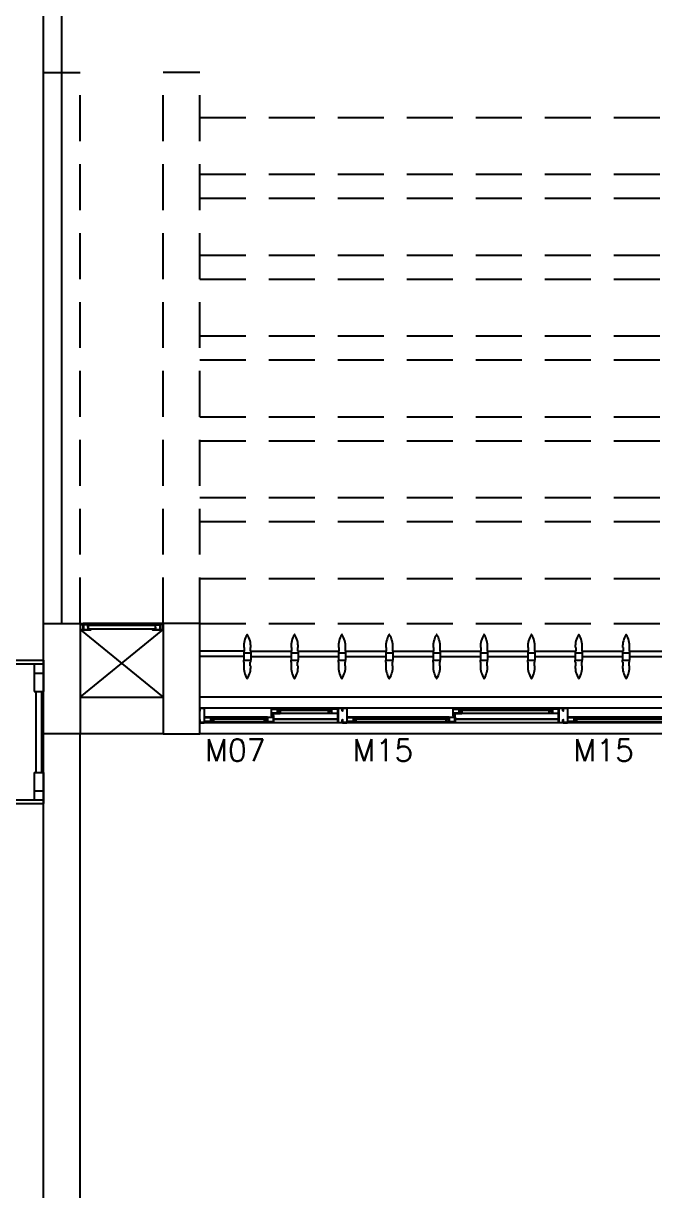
# Model space of a CAD drawing. Header units: millimetres. Extents: x 1887 to 2405, y 1100 to 1335.
# Drawn here: x 2211.05 to 2214.48, y 1238.56 to 1244.92 of the extents above; entities that cross this region are included whole.
import ezdxf

# ---------------------------------------------------------------- set-up
doc = ezdxf.new("R2010")
doc.units = ezdxf.units.MM
doc.linetypes.add('HIDDEN', pattern=[0.375, 0.25, -0.125])
for name, color, linetype in [('ar-alambrado', 2, 'Continuous'), ('AR-ALV', 2, 'Continuous'), ('AR-BRISES', 1, 'Continuous'), ('AR-ESQ', 1, 'Continuous'), ('AR-ESTC', 3, 'Continuous'), ('AR-PERGOLAPROJ', 1, 'HIDDEN'), ('AR-SHAFT', 1, 'Continuous'), ('AR-TXTESQ1-CONG', 1, 'Continuous'), ('BR-PAINEL', 1, 'Continuous'), ('BR-SUPORTE', 1, 'Continuous'), ('DT-ESQ-BAGUETE-C', 2, 'Continuous'), ('DT-ESQ-BAGUETE-V', 1, 'Continuous'), ('DT-ESQ-CHAPA DOBRADA-V', 1, 'Continuous'), ('DT-ESQ-PERFIL CADEIRA-C', 2, 'Continuous'), ('DT-ESQ-PERFIL CADEIRA-V', 1, 'Continuous'), ('DT-ESQ-PERFIL U SIMPLES-C', 2, 'Continuous'), ('DT-ESQ-PERFIL U-C', 2, 'Continuous'), ('DT-ESQ-PERFIL U-V', 1, 'Continuous'), ('DT-ESQ-VENEZIANA-C', 2, 'Continuous'), ('DT-ESQ-VENEZIANA-V', 2, 'Continuous'), ('DT-ESQ-VIDRO-C', 2, 'Continuous'), ('EQUIPAMENTO', 2, 'Continuous'), ('PG-PROJ', 1, 'HIDDEN')]:
    doc.layers.add(name, color=color, linetype=linetype)
doc.styles.add('S12', font='simplex.shx', dxfattribs={"width": 1.1, "height": 0.12})

# ---------------------------------------------------------------- blocks, each defined once
blk = doc.blocks.new('EF40-P')
at = {"layer": 'DT-ESQ-BAGUETE-C', "color": 2, "ltscale": 0.1}
for points in [[(3.1015, -0.08), (3.115, -0.08), (3.115, -0.0785), (3.102, -0.0785, -0.414214), (3.1015, -0.078), (3.1015, -0.067, -0.414214), (3.102, -0.0665), (3.115, -0.0665), (3.115, -0.065), (3.1015, -0.065, 0.414214), (3.1, -0.0665), (3.1, -0.0785, 0.414214)], [(3.2485, -0.125), (3.235, -0.125), (3.235, -0.1235), (3.248, -0.1235, 0.414214), (3.2485, -0.123), (3.2485, -0.112, 0.414214), (3.248, -0.1115), (3.235, -0.1115), (3.235, -0.11), (3.2485, -0.11, -0.414214), (3.25, -0.1115), (3.25, -0.1235, -0.414214)], [(3.7265, -0.125), (3.74, -0.125), (3.74, -0.1235), (3.727, -0.1235, -0.414214), (3.7265, -0.123), (3.7265, -0.112, -0.414214), (3.727, -0.1115), (3.74, -0.1115), (3.74, -0.11), (3.7265, -0.11, 0.414214), (3.725, -0.1115), (3.725, -0.1235, 0.414214)], [(3.81, -0.08), (3.7965, -0.08), (3.7965, -0.0785), (3.8095, -0.0785, 0.414214), (3.81, -0.078), (3.81, -0.067, 0.414214), (3.8095, -0.0665), (3.7965, -0.0665), (3.7965, -0.065), (3.81, -0.065, -0.414214), (3.8115, -0.0665), (3.8115, -0.0785, -0.414214)], [(4.3015, -0.08), (4.315, -0.08), (4.315, -0.0785), (4.302, -0.0785, -0.414214), (4.3015, -0.078), (4.3015, -0.067, -0.414214), (4.302, -0.0665), (4.315, -0.0665), (4.315, -0.065), (4.3015, -0.065, 0.414214), (4.3, -0.0665), (4.3, -0.0785, 0.414214)], [(4.4485, -0.125), (4.435, -0.125), (4.435, -0.1235), (4.448, -0.1235, 0.414214), (4.4485, -0.123), (4.4485, -0.112, 0.414214), (4.448, -0.1115), (4.435, -0.1115), (4.435, -0.11), (4.4485, -0.11, -0.414214), (4.45, -0.1115), (4.45, -0.1235, -0.414214)], [(4.714, -0.125), (4.7275, -0.125), (4.7275, -0.1235), (4.7145, -0.1235, -0.414214), (4.714, -0.123), (4.714, -0.112, -0.414214), (4.7145, -0.1115), (4.7275, -0.1115), (4.7275, -0.11), (4.714, -0.11, 0.414214), (4.7125, -0.1115), (4.7125, -0.1235, 0.414214)], [(4.7975, -0.08), (4.784, -0.08), (4.784, -0.0785), (4.797, -0.0785, 0.414214), (4.7975, -0.078), (4.7975, -0.067, 0.414214), (4.797, -0.0665), (4.784, -0.0665), (4.784, -0.065), (4.7975, -0.065, -0.414214), (4.799, -0.0665), (4.799, -0.0785, -0.414214)], [(5.0765, -0.08), (5.09, -0.08), (5.09, -0.0785), (5.077, -0.0785, -0.414214), (5.0765, -0.078), (5.0765, -0.067, -0.414214), (5.077, -0.0665), (5.09, -0.0665), (5.09, -0.065), (5.0765, -0.065, 0.414214), (5.075, -0.0665), (5.075, -0.0785, 0.414214)]]:
    blk.add_lwpolyline(points, format="xyb", close=True, dxfattribs=at)
at = {"layer": 'DT-ESQ-BAGUETE-V', "ltscale": 0.1}
for p, q in [((2.61, -0.065), (3.1015, -0.065)), ((3.81, -0.065), (4.3015, -0.065)), ((4.7975, -0.065), (5.0765, -0.065))]:
    blk.add_line(p, q, dxfattribs=at)
at = {"layer": 'DT-ESQ-BAGUETE-V', "color": 1, "ltscale": 0.1}
for p, q in [((3.2485, -0.11), (3.7265, -0.11)), ((4.4485, -0.11), (4.714, -0.11))]:
    blk.add_line(p, q, dxfattribs=at)
at = {"layer": 'DT-ESQ-CHAPA DOBRADA-V', "color": 1, "ltscale": 0.1}
for p, q in [((3.2, -0.077), (3.7615, -0.077)), ((3.2, -0.08), (3.7615, -0.08))]:
    blk.add_line(p, q, dxfattribs=at)
at = {"layer": 'DT-ESQ-CHAPA DOBRADA-V', "ltscale": 0.1}
for p, q in [((4.4, -0.077), (4.749, -0.077)), ((4.4, -0.08), (4.749, -0.08))]:
    blk.add_line(p, q, dxfattribs=at)
at = {"layer": 'DT-ESQ-PERFIL CADEIRA-C', "color": 2, "ltscale": 0.1}
for p, q in [((3.15, -0.0885), (3.1015, -0.0885)), ((3.7635, -0.0885), (3.81, -0.0885)), ((4.35, -0.0885), (4.3015, -0.0885)), ((4.751, -0.0885), (4.7975, -0.0885)), ((5.125, -0.0885), (5.0765, -0.0885)), ((3.2, -0.1335), (3.2485, -0.1335)), ((3.773, -0.1335), (3.7265, -0.1335)), ((4.7605, -0.1335), (4.714, -0.1335))]:
    blk.add_line(p, q, dxfattribs=at)
at = {"layer": 'DT-ESQ-PERFIL CADEIRA-C', "ltscale": 0.1}
blk.add_line((4.4, -0.1335), (4.4485, -0.1335), dxfattribs=at)
at = {"layer": 'DT-ESQ-PERFIL CADEIRA-C', "color": 2, "ltscale": 0.1}
for points in [[(3.1015, -0.09), (3.15, -0.09), (3.15, -0.0885), (3.115, -0.0885, 0.198912), (3.1161, -0.0881, 0.198913), (3.1165, -0.087), (3.1165, -0.067, -0.414214), (3.117, -0.0665), (3.15, -0.0665), (3.15, -0.065), (3.1165, -0.065, 0.414214), (3.115, -0.0665), (3.115, -0.0785), (3.115, -0.08), (3.115, -0.087), (3.1015, -0.087, 1)], [(3.2485, -0.135), (3.2, -0.135), (3.2, -0.1335), (3.235, -0.1335, -0.198912), (3.2339, -0.1331, -0.198913), (3.2335, -0.132), (3.2335, -0.112, 0.414214), (3.233, -0.1115), (3.2, -0.1115), (3.2, -0.11), (3.2335, -0.11, -0.414214), (3.235, -0.1115), (3.235, -0.1235), (3.235, -0.125), (3.235, -0.132), (3.2485, -0.132, -1)], [(3.7265, -0.132, 1), (3.7265, -0.135), (3.773, -0.135, 0.414214), (3.775, -0.133), (3.775, -0.112, 0.414214), (3.773, -0.11), (3.7415, -0.11, 0.414214), (3.74, -0.1115), (3.74, -0.132)], [(3.74, -0.1335, 0.198913), (3.7411, -0.1331, 0.198913), (3.7415, -0.132), (3.7415, -0.112, -0.414214), (3.742, -0.1115), (3.773, -0.1115, -0.414214), (3.7735, -0.112), (3.7735, -0.133, -0.414214), (3.773, -0.1335)], [(3.81, -0.087, -1), (3.81, -0.09), (3.7635, -0.09, -0.414214), (3.7615, -0.088), (3.7615, -0.067, -0.414214), (3.7635, -0.065), (3.795, -0.065, -0.414214), (3.7965, -0.0665), (3.7965, -0.087)], [(3.7965, -0.0885, -0.198913), (3.7954, -0.0881, -0.198913), (3.795, -0.087), (3.795, -0.067, 0.414214), (3.7945, -0.0665), (3.7635, -0.0665, 0.414214), (3.763, -0.067), (3.763, -0.088, 0.414214), (3.7635, -0.0885)], [(4.3015, -0.09), (4.35, -0.09), (4.35, -0.0885), (4.315, -0.0885, 0.198912), (4.3161, -0.0881, 0.198913), (4.3165, -0.087), (4.3165, -0.067, -0.414214), (4.317, -0.0665), (4.35, -0.0665), (4.35, -0.065), (4.3165, -0.065, 0.414214), (4.315, -0.0665), (4.315, -0.0785), (4.315, -0.08), (4.315, -0.087), (4.3015, -0.087, 1)], [(4.4485, -0.135), (4.4, -0.135), (4.4, -0.1335), (4.435, -0.1335, -0.198912), (4.4339, -0.1331, -0.198913), (4.4335, -0.132), (4.4335, -0.112, 0.414214), (4.433, -0.1115), (4.4, -0.1115), (4.4, -0.11), (4.4335, -0.11, -0.414214), (4.435, -0.1115), (4.435, -0.1235), (4.435, -0.125), (4.435, -0.132), (4.4485, -0.132, -1)], [(4.714, -0.132, 1), (4.714, -0.135), (4.7605, -0.135, 0.414214), (4.7625, -0.133), (4.7625, -0.112, 0.414214), (4.7605, -0.11), (4.729, -0.11, 0.414214), (4.7275, -0.1115), (4.7275, -0.132)], [(4.7275, -0.1335, 0.198913), (4.7286, -0.1331, 0.198913), (4.729, -0.132), (4.729, -0.112, -0.414214), (4.7295, -0.1115), (4.7605, -0.1115, -0.414214), (4.761, -0.112), (4.761, -0.133, -0.414214), (4.7605, -0.1335)], [(4.7975, -0.087, -1), (4.7975, -0.09), (4.751, -0.09, -0.414214), (4.749, -0.088), (4.749, -0.067, -0.414214), (4.751, -0.065), (4.7825, -0.065, -0.414214), (4.784, -0.0665), (4.784, -0.087)], [(4.784, -0.0885, -0.198913), (4.7829, -0.0881, -0.198913), (4.7825, -0.087), (4.7825, -0.067, 0.414214), (4.782, -0.0665), (4.751, -0.0665, 0.414214), (4.7505, -0.067), (4.7505, -0.088, 0.414214), (4.751, -0.0885)], [(5.0765, -0.09), (5.125, -0.09), (5.125, -0.0885), (5.09, -0.0885, 0.198912), (5.0911, -0.0881, 0.198913), (5.0915, -0.087), (5.0915, -0.067, -0.414214), (5.092, -0.0665), (5.125, -0.0665), (5.125, -0.065), (5.0915, -0.065, 0.414214), (5.09, -0.0665), (5.09, -0.0785), (5.09, -0.08), (5.09, -0.087), (5.0765, -0.087, 1)]]:
    blk.add_lwpolyline(points, format="xyb", close=True, dxfattribs=at)
at = {"layer": 'DT-ESQ-PERFIL CADEIRA-V', "color": 1, "ltscale": 0.1}
for p, q in [((2.595, -0.09), (3.1015, -0.09)), ((3.795, -0.09), (4.3015, -0.09)), ((4.7825, -0.09), (5.0765, -0.09)), ((4.4485, -0.135), (4.714, -0.135))]:
    blk.add_line(p, q, dxfattribs=at)
at = {"layer": 'DT-ESQ-PERFIL CADEIRA-V', "color": 2, "ltscale": 0.1}
blk.add_line((3.2485, -0.135), (3.7265, -0.135), dxfattribs=at)
at = {"layer": 'DT-ESQ-PERFIL U SIMPLES-C', "color": 2, "ltscale": 0.1}
for points in [[(3.7635, -0.102), (3.7715, -0.102), (3.7715, -0.1005), (3.7635, -0.1005, -0.414214), (3.763, -0.1), (3.763, -0.092, -0.414214), (3.7635, -0.0915), (3.7715, -0.0915), (3.7715, -0.09), (3.7635, -0.09, 0.414214), (3.7615, -0.092), (3.7615, -0.1, 0.414214)], [(3.773, -0.098), (3.765, -0.098), (3.765, -0.0995), (3.773, -0.0995, -0.414214), (3.7735, -0.1), (3.7735, -0.108, -0.414214), (3.773, -0.1085), (3.765, -0.1085), (3.765, -0.11), (3.773, -0.11, 0.414214), (3.775, -0.108), (3.775, -0.1, 0.414214)], [(4.751, -0.102), (4.759, -0.102), (4.759, -0.1005), (4.751, -0.1005, -0.414214), (4.7505, -0.1), (4.7505, -0.092, -0.414214), (4.751, -0.0915), (4.759, -0.0915), (4.759, -0.09), (4.751, -0.09, 0.414214), (4.749, -0.092), (4.749, -0.1, 0.414214)], [(4.7605, -0.098), (4.7525, -0.098), (4.7525, -0.0995), (4.7605, -0.0995, -0.414214), (4.761, -0.1), (4.761, -0.108, -0.414214), (4.7605, -0.1085), (4.7525, -0.1085), (4.7525, -0.11), (4.7605, -0.11, 0.414214), (4.7625, -0.108), (4.7625, -0.1, 0.414214)]]:
    blk.add_lwpolyline(points, format="xyb", close=True, dxfattribs=at)
at = {"layer": 'DT-ESQ-PERFIL U-C', "color": 2, "ltscale": 0.1}
for points in [[(3.175, -0.0615, 0.414214), (3.1735, -0.06), (3.1515, -0.06, 0.414214), (3.15, -0.0615), (3.15, -0.1385, 0.414214), (3.1515, -0.14), (3.1735, -0.14, 0.414214), (3.175, -0.1385), (3.175, -0.125), (3.1735, -0.125), (3.1735, -0.138, -0.414214), (3.173, -0.1385), (3.152, -0.1385, -0.414214), (3.1515, -0.138), (3.1515, -0.062, -0.414214), (3.152, -0.0615), (3.173, -0.0615, -0.414214), (3.1735, -0.062), (3.1735, -0.075), (3.175, -0.075)], [(3.175, -0.0615, -0.414214), (3.1765, -0.06), (3.1985, -0.06, -0.414214), (3.2, -0.0615), (3.2, -0.1385, -0.414214), (3.1985, -0.14), (3.1765, -0.14, -0.414214), (3.175, -0.1385), (3.175, -0.125), (3.1765, -0.125), (3.1765, -0.138, 0.414214), (3.177, -0.1385), (3.198, -0.1385, 0.414214), (3.1985, -0.138), (3.1985, -0.062, 0.414214), (3.198, -0.0615), (3.177, -0.0615, 0.414214), (3.1765, -0.062), (3.1765, -0.075), (3.175, -0.075)], [(4.375, -0.0615, 0.414214), (4.3735, -0.06), (4.3515, -0.06, 0.414214), (4.35, -0.0615), (4.35, -0.1385, 0.414214), (4.3515, -0.14), (4.3735, -0.14, 0.414214), (4.375, -0.1385), (4.375, -0.125), (4.3735, -0.125), (4.3735, -0.138, -0.414214), (4.373, -0.1385), (4.352, -0.1385, -0.414214), (4.3515, -0.138), (4.3515, -0.062, -0.414214), (4.352, -0.0615), (4.373, -0.0615, -0.414214), (4.3735, -0.062), (4.3735, -0.075), (4.375, -0.075)], [(4.375, -0.0615, -0.414214), (4.3765, -0.06), (4.3985, -0.06, -0.414214), (4.4, -0.0615), (4.4, -0.1385, -0.414214), (4.3985, -0.14), (4.3765, -0.14, -0.414214), (4.375, -0.1385), (4.375, -0.125), (4.3765, -0.125), (4.3765, -0.138, 0.414214), (4.377, -0.1385), (4.398, -0.1385, 0.414214), (4.3985, -0.138), (4.3985, -0.062, 0.414214), (4.398, -0.0615), (4.377, -0.0615, 0.414214), (4.3765, -0.062), (4.3765, -0.075), (4.375, -0.075)], [(5.15, -0.0615, 0.414214), (5.1485, -0.06), (5.1265, -0.06, 0.414214), (5.125, -0.0615), (5.125, -0.1385, 0.414214), (5.1265, -0.14), (5.1485, -0.14, 0.414214), (5.15, -0.1385), (5.15, -0.125), (5.1485, -0.125), (5.1485, -0.138, -0.414214), (5.148, -0.1385), (5.127, -0.1385, -0.414214), (5.1265, -0.138), (5.1265, -0.062, -0.414214), (5.127, -0.0615), (5.148, -0.0615, -0.414214), (5.1485, -0.062), (5.1485, -0.075), (5.15, -0.075)]]:
    blk.add_lwpolyline(points, format="xyb", close=True, dxfattribs=at)
at = {"layer": 'DT-ESQ-PERFIL U-V', "color": 1, "ltscale": 0.1}
for p, q in [((1.9985, -0.06), (3.1515, -0.06)), ((4.3985, -0.06), (5.1265, -0.06)), ((1.9985, -0.14), (3.1515, -0.14)), ((4.3985, -0.14), (5.1265, -0.14))]:
    blk.add_line(p, q, dxfattribs=at)
at = {"layer": 'DT-ESQ-PERFIL U-V', "ltscale": 0.1}
for p, q in [((3.1985, -0.06), (4.3515, -0.06)), ((3.1985, -0.14), (4.3515, -0.14))]:
    blk.add_line(p, q, dxfattribs=at)
at = {"layer": 'DT-ESQ-VIDRO-C', "ltscale": 0.1}
for points in [[(3.1125, -0.085), (3.1125, -0.082), (2.599, -0.082), (2.599, -0.085)], [(3.238, -0.13), (3.238, -0.127), (3.737, -0.127), (3.737, -0.13)], [(4.3125, -0.085), (4.3125, -0.082), (3.799, -0.082), (3.799, -0.085)], [(4.438, -0.13), (4.438, -0.127), (4.7245, -0.127), (4.7245, -0.13)], [(5.0875, -0.085), (5.0875, -0.082), (4.7865, -0.082), (4.7865, -0.085)]]:
    blk.add_lwpolyline(points, close=True, dxfattribs=at)
blk = doc.blocks.new('BR-MODULO8')
at = {"layer": 'BR-PAINEL'}
for p, q in [((-4.9117, 0.27), (-4.9092, 0.27)), ((-4.9092, 0.27), (-4.9092, 0.25)), ((-4.8758, 0.27), (-4.8758, 0.25)), ((-4.8733, 0.27), (-4.8758, 0.27)), ((-4.6542, 0.27), (-4.6517, 0.27)), ((-4.6517, 0.27), (-4.6517, 0.25)), ((-4.6183, 0.27), (-4.6183, 0.25)), ((-4.6158, 0.27), (-4.6183, 0.27)), ((-4.3967, 0.27), (-4.3942, 0.27)), ((-4.3942, 0.27), (-4.3942, 0.25)), ((-4.3608, 0.27), (-4.3608, 0.25)), ((-4.3583, 0.27), (-4.3608, 0.27)), ((-4.1392, 0.27), (-4.1367, 0.27)), ((-4.1367, 0.27), (-4.1367, 0.25)), ((-4.1033, 0.27), (-4.1033, 0.25)), ((-4.1008, 0.27), (-4.1033, 0.27)), ((-3.8817, 0.27), (-3.8792, 0.27)), ((-3.8792, 0.27), (-3.8792, 0.25)), ((-3.8458, 0.27), (-3.8458, 0.25)), ((-3.8433, 0.27), (-3.8458, 0.27)), ((-3.6242, 0.27), (-3.6217, 0.27)), ((-3.6217, 0.27), (-3.6217, 0.25)), ((-3.5883, 0.27), (-3.5883, 0.25)), ((-3.5858, 0.27), (-3.5883, 0.27)), ((-3.3667, 0.27), (-3.3642, 0.27)), ((-3.3642, 0.27), (-3.3642, 0.25)), ((-3.3308, 0.27), (-3.3308, 0.25)), ((-3.3283, 0.27), (-3.3308, 0.27)), ((-3.1092, 0.27), (-3.1067, 0.27)), ((-3.1067, 0.27), (-3.1067, 0.25)), ((-3.0733, 0.27), (-3.0733, 0.25)), ((-3.0708, 0.27), (-3.0733, 0.27)), ((-2.8517, 0.27), (-2.8492, 0.27)), ((-2.8492, 0.27), (-2.8492, 0.25)), ((-2.8158, 0.27), (-2.8158, 0.25)), ((-2.8133, 0.27), (-2.8158, 0.27)), ((-4.9117, 0.25), (-4.9117, 0.24)), ((-4.9117, 0.25), (-4.9092, 0.25)), ((-4.9117, 0.24), (-4.8733, 0.24)), ((-4.9117, 0.24), (-4.9117, 0.2)), ((-4.9117, 0.2), (-4.8733, 0.2)), ((-4.9117, 0.19), (-4.9117, 0.2)), ((-4.8733, 0.25), (-4.8758, 0.25)), ((-4.8733, 0.25), (-4.8733, 0.24)), ((-4.8733, 0.24), (-4.8733, 0.2)), ((-4.8733, 0.19), (-4.8733, 0.2)), ((-4.6542, 0.25), (-4.6542, 0.24)), ((-4.6542, 0.25), (-4.6517, 0.25)), ((-4.6542, 0.24), (-4.6158, 0.24)), ((-4.6542, 0.24), (-4.6542, 0.2)), ((-4.6542, 0.2), (-4.6158, 0.2)), ((-4.6542, 0.19), (-4.6542, 0.2)), ((-4.6158, 0.25), (-4.6183, 0.25)), ((-4.6158, 0.25), (-4.6158, 0.24)), ((-4.6158, 0.24), (-4.6158, 0.2)), ((-4.6158, 0.19), (-4.6158, 0.2)), ((-4.3967, 0.25), (-4.3967, 0.24)), ((-4.3967, 0.25), (-4.3942, 0.25)), ((-4.3967, 0.24), (-4.3583, 0.24)), ((-4.3967, 0.24), (-4.3967, 0.2)), ((-4.3967, 0.2), (-4.3583, 0.2)), ((-4.3967, 0.19), (-4.3967, 0.2)), ((-4.3583, 0.25), (-4.3608, 0.25)), ((-4.3583, 0.25), (-4.3583, 0.24)), ((-4.3583, 0.24), (-4.3583, 0.2)), ((-4.3583, 0.19), (-4.3583, 0.2)), ((-4.1392, 0.25), (-4.1392, 0.24)), ((-4.1392, 0.25), (-4.1367, 0.25)), ((-4.1392, 0.24), (-4.1008, 0.24)), ((-4.1392, 0.24), (-4.1392, 0.2)), ((-4.1392, 0.2), (-4.1008, 0.2)), ((-4.1392, 0.19), (-4.1392, 0.2)), ((-4.1008, 0.25), (-4.1033, 0.25)), ((-4.1008, 0.25), (-4.1008, 0.24)), ((-4.1008, 0.24), (-4.1008, 0.2)), ((-4.1008, 0.19), (-4.1008, 0.2)), ((-3.8817, 0.25), (-3.8817, 0.24)), ((-3.8817, 0.25), (-3.8792, 0.25)), ((-3.8817, 0.24), (-3.8433, 0.24)), ((-3.8817, 0.24), (-3.8817, 0.2)), ((-3.8817, 0.2), (-3.8433, 0.2)), ((-3.8817, 0.19), (-3.8817, 0.2)), ((-3.8433, 0.25), (-3.8458, 0.25)), ((-3.8433, 0.25), (-3.8433, 0.24)), ((-3.8433, 0.24), (-3.8433, 0.2)), ((-3.8433, 0.19), (-3.8433, 0.2)), ((-3.6242, 0.25), (-3.6242, 0.24)), ((-3.6242, 0.25), (-3.6217, 0.25)), ((-3.6242, 0.24), (-3.5858, 0.24)), ((-3.6242, 0.24), (-3.6242, 0.2)), ((-3.6242, 0.2), (-3.5858, 0.2)), ((-3.6242, 0.19), (-3.6242, 0.2)), ((-3.5858, 0.25), (-3.5883, 0.25)), ((-3.5858, 0.25), (-3.5858, 0.24)), ((-3.5858, 0.24), (-3.5858, 0.2)), ((-3.5858, 0.19), (-3.5858, 0.2)), ((-3.3667, 0.25), (-3.3667, 0.24)), ((-3.3667, 0.25), (-3.3642, 0.25)), ((-3.3667, 0.24), (-3.3283, 0.24)), ((-3.3667, 0.24), (-3.3667, 0.2)), ((-3.3667, 0.2), (-3.3283, 0.2)), ((-3.3667, 0.19), (-3.3667, 0.2)), ((-3.3283, 0.25), (-3.3308, 0.25)), ((-3.3283, 0.25), (-3.3283, 0.24)), ((-3.3283, 0.24), (-3.3283, 0.2)), ((-3.3283, 0.19), (-3.3283, 0.2)), ((-3.1092, 0.25), (-3.1092, 0.24)), ((-3.1092, 0.25), (-3.1067, 0.25)), ((-3.1092, 0.24), (-3.0708, 0.24)), ((-3.1092, 0.24), (-3.1092, 0.2)), ((-3.1092, 0.2), (-3.0708, 0.2)), ((-3.1092, 0.19), (-3.1092, 0.2)), ((-3.0708, 0.25), (-3.0733, 0.25)), ((-3.0708, 0.25), (-3.0708, 0.24)), ((-3.0708, 0.24), (-3.0708, 0.2)), ((-3.0708, 0.19), (-3.0708, 0.2)), ((-2.8517, 0.25), (-2.8517, 0.24)), ((-2.8517, 0.25), (-2.8492, 0.25)), ((-2.8517, 0.24), (-2.8133, 0.24)), ((-2.8517, 0.24), (-2.8517, 0.2)), ((-2.8517, 0.2), (-2.8133, 0.2)), ((-2.8517, 0.19), (-2.8517, 0.2)), ((-2.8133, 0.25), (-2.8158, 0.25)), ((-2.8133, 0.25), (-2.8133, 0.24)), ((-2.8133, 0.24), (-2.8133, 0.2)), ((-2.8133, 0.19), (-2.8133, 0.2)), ((-4.9117, 0.19), (-4.9092, 0.19)), ((-4.9117, 0.17), (-4.9092, 0.17)), ((-4.9092, 0.17), (-4.9092, 0.19)), ((-4.8733, 0.19), (-4.8758, 0.19)), ((-4.8758, 0.17), (-4.8758, 0.19)), ((-4.8733, 0.17), (-4.8758, 0.17)), ((-4.6542, 0.19), (-4.6517, 0.19)), ((-4.6542, 0.17), (-4.6517, 0.17)), ((-4.6517, 0.17), (-4.6517, 0.19)), ((-4.6158, 0.19), (-4.6183, 0.19)), ((-4.6183, 0.17), (-4.6183, 0.19)), ((-4.6158, 0.17), (-4.6183, 0.17)), ((-4.3967, 0.19), (-4.3942, 0.19)), ((-4.3967, 0.17), (-4.3942, 0.17)), ((-4.3942, 0.17), (-4.3942, 0.19)), ((-4.3583, 0.19), (-4.3608, 0.19)), ((-4.3608, 0.17), (-4.3608, 0.19)), ((-4.3583, 0.17), (-4.3608, 0.17)), ((-4.1392, 0.19), (-4.1367, 0.19)), ((-4.1392, 0.17), (-4.1367, 0.17)), ((-4.1367, 0.17), (-4.1367, 0.19)), ((-4.1008, 0.19), (-4.1033, 0.19)), ((-4.1033, 0.17), (-4.1033, 0.19)), ((-4.1008, 0.17), (-4.1033, 0.17)), ((-3.8817, 0.19), (-3.8792, 0.19)), ((-3.8817, 0.17), (-3.8792, 0.17)), ((-3.8792, 0.17), (-3.8792, 0.19)), ((-3.8433, 0.19), (-3.8458, 0.19)), ((-3.8458, 0.17), (-3.8458, 0.19)), ((-3.8433, 0.17), (-3.8458, 0.17)), ((-3.6242, 0.19), (-3.6217, 0.19)), ((-3.6242, 0.17), (-3.6217, 0.17)), ((-3.6217, 0.17), (-3.6217, 0.19)), ((-3.5858, 0.19), (-3.5883, 0.19)), ((-3.5883, 0.17), (-3.5883, 0.19)), ((-3.5858, 0.17), (-3.5883, 0.17)), ((-3.3667, 0.19), (-3.3642, 0.19)), ((-3.3667, 0.17), (-3.3642, 0.17)), ((-3.3642, 0.17), (-3.3642, 0.19)), ((-3.3283, 0.19), (-3.3308, 0.19)), ((-3.3308, 0.17), (-3.3308, 0.19)), ((-3.3283, 0.17), (-3.3308, 0.17)), ((-3.1092, 0.19), (-3.1067, 0.19)), ((-3.1092, 0.17), (-3.1067, 0.17)), ((-3.1067, 0.17), (-3.1067, 0.19)), ((-3.0708, 0.19), (-3.0733, 0.19)), ((-3.0733, 0.17), (-3.0733, 0.19)), ((-3.0708, 0.17), (-3.0733, 0.17)), ((-2.8517, 0.19), (-2.8492, 0.19)), ((-2.8517, 0.17), (-2.8492, 0.17)), ((-2.8492, 0.17), (-2.8492, 0.19)), ((-2.8133, 0.19), (-2.8158, 0.19)), ((-2.8158, 0.17), (-2.8158, 0.19)), ((-2.8133, 0.17), (-2.8158, 0.17))]:
    blk.add_line(p, q, dxfattribs=at)
for centre, radius, start, end in [((-4.7867, 0.2739), 0.1251, 148.47206, 181.77204), ((-4.8925, 0.3387), 0.001, 37.1012, 142.8988), ((-4.9983, 0.2739), 0.1251, 358.22796, 31.52794), ((-4.5292, 0.2739), 0.1251, 148.47206, 181.77204), ((-4.635, 0.3387), 0.001, 37.1012, 142.8988), ((-4.7408, 0.2739), 0.1251, 358.22796, 31.52794), ((-4.2717, 0.2739), 0.1251, 148.47206, 181.77204), ((-4.3775, 0.3387), 0.001, 37.1012, 142.8988), ((-4.4833, 0.2739), 0.1251, 358.22796, 31.52794), ((-4.0142, 0.2739), 0.1251, 148.47206, 181.77204), ((-4.12, 0.3387), 0.001, 37.1012, 142.8988), ((-4.2258, 0.2739), 0.1251, 358.22796, 31.52794), ((-3.7567, 0.2739), 0.1251, 148.47206, 181.77204), ((-3.8625, 0.3387), 0.001, 37.1012, 142.8988), ((-3.9683, 0.2739), 0.1251, 358.22796, 31.52794), ((-3.4992, 0.2739), 0.1251, 148.47206, 181.77204), ((-3.605, 0.3387), 0.001, 37.1012, 142.8988), ((-3.7108, 0.2739), 0.1251, 358.22796, 31.52794), ((-3.2417, 0.2739), 0.1251, 148.47206, 181.77204), ((-3.3475, 0.3387), 0.001, 37.1012, 142.8988), ((-3.4533, 0.2739), 0.1251, 358.22796, 31.52794), ((-2.9842, 0.2739), 0.1251, 148.47206, 181.77204), ((-3.09, 0.3387), 0.001, 37.1012, 142.8988), ((-3.1958, 0.2739), 0.1251, 358.22796, 31.52794), ((-2.7267, 0.2739), 0.1251, 148.47206, 181.77204), ((-2.8325, 0.3387), 0.001, 37.1012, 142.8988), ((-2.9383, 0.2739), 0.1251, 358.22796, 31.52794), ((-4.7867, 0.1661), 0.1251, 178.22796, 211.52794), ((-4.9983, 0.1661), 0.1251, 328.47206, 1.77204), ((-4.5292, 0.1661), 0.1251, 178.22796, 211.52794), ((-4.7408, 0.1661), 0.1251, 328.47206, 1.77204), ((-4.2717, 0.1661), 0.1251, 178.22796, 211.52794), ((-4.4833, 0.1661), 0.1251, 328.47206, 1.77204), ((-4.0142, 0.1661), 0.1251, 178.22796, 211.52794), ((-4.2258, 0.1661), 0.1251, 328.47206, 1.77204), ((-3.7567, 0.1661), 0.1251, 178.22796, 211.52794), ((-3.9683, 0.1661), 0.1251, 328.47206, 1.77204), ((-3.4992, 0.1661), 0.1251, 178.22796, 211.52794), ((-3.7108, 0.1661), 0.1251, 328.47206, 1.77204), ((-3.2417, 0.1661), 0.1251, 178.22796, 211.52794), ((-3.4533, 0.1661), 0.1251, 328.47206, 1.77204), ((-2.9842, 0.1661), 0.1251, 178.22796, 211.52794), ((-3.1958, 0.1661), 0.1251, 328.47206, 1.77204), ((-2.7267, 0.1661), 0.1251, 178.22796, 211.52794), ((-2.9383, 0.1661), 0.1251, 328.47206, 1.77204), ((-4.8925, 0.1013), 0.001, 217.1012, 322.8988), ((-4.635, 0.1013), 0.001, 217.1012, 322.8988), ((-4.3775, 0.1013), 0.001, 217.1012, 322.8988), ((-4.12, 0.1013), 0.001, 217.1012, 322.8988), ((-3.8625, 0.1013), 0.001, 217.1012, 322.8988), ((-3.605, 0.1013), 0.001, 217.1012, 322.8988), ((-3.3475, 0.1013), 0.001, 217.1012, 322.8988), ((-3.09, 0.1013), 0.001, 217.1012, 322.8988), ((-2.8325, 0.1013), 0.001, 217.1012, 322.8988)]:
    blk.add_arc(centre, radius, start, end, dxfattribs=at)
at = {"layer": 'BR-SUPORTE'}
for p, q in [((-4.9117, 0.25), (-5.15, 0.25)), ((-4.9117, 0.22), (-5.15, 0.22)), ((-4.8733, 0.25), (-4.6517, 0.25)), ((-4.8733, 0.22), (-4.6542, 0.22)), ((-4.6158, 0.25), (-4.3942, 0.25)), ((-4.6158, 0.22), (-4.3967, 0.22)), ((-4.3583, 0.25), (-4.1367, 0.25)), ((-4.3583, 0.22), (-4.1392, 0.22)), ((-4.1008, 0.25), (-3.8792, 0.25)), ((-4.1008, 0.22), (-3.8817, 0.22)), ((-3.8433, 0.25), (-3.6217, 0.25)), ((-3.8433, 0.22), (-3.6242, 0.22)), ((-3.5858, 0.25), (-3.3642, 0.25)), ((-3.5858, 0.22), (-3.3667, 0.22)), ((-3.3283, 0.25), (-3.1067, 0.25)), ((-3.3283, 0.22), (-3.1092, 0.22)), ((-3.0708, 0.25), (-2.8492, 0.25)), ((-3.0708, 0.22), (-2.8517, 0.22)), ((-2.8133, 0.25), (-2.5917, 0.25)), ((-2.8133, 0.22), (-2.5942, 0.22))]:
    blk.add_line(p, q, dxfattribs=at)
blk = doc.blocks.new('PG-MODULO1-PJ-C')
at = {"layer": 'PG-PROJ'}
for p, q in [((0.2, 3), (0, 3)), ((0, 0), (0, 3)), ((0.2, 0), (0.2, 3)), ((0.2, 2.7546), (5.35, 2.7546)), ((0.2, 2.4454), (5.35, 2.4454)), ((0.2, 2.3146), (5.35, 2.3146)), ((0.2, 2.0054), (5.35, 2.0054)), ((0.2, 1.8746), (5.35, 1.8746)), ((0.2, 1.5654), (5.35, 1.5654)), ((0.2, 1.4346), (5.35, 1.4346)), ((0.2, 1.1254), (5.35, 1.1254)), ((0.2, 0.9946), (5.35, 0.9946)), ((0.2, 0.6854), (5.35, 0.6854)), ((0.2, 0.5546), (5.35, 0.5546)), ((0.2, 0.2454), (5.35, 0.2454)), ((0.2, 0), (5.35, 0))]:
    blk.add_line(p, q, dxfattribs=at)
blk = doc.blocks.new('EF01C-P')
at = {"layer": 'DT-ESQ-BAGUETE-C', "ltscale": 0.1}
for points in [[(0.0015, 0.035), (0.015, 0.035), (0.015, 0.0335), (0.0015, 0.0335), (0.0015, 0.005), (0.015, 0.005), (0.015, 0.0035), (0.0015, 0.0035, -0.414214), (0, 0.005), (0, 0.0335, -0.414214)], [(0.4485, 0.035), (0.435, 0.035), (0.435, 0.0335), (0.4485, 0.0335), (0.4485, 0.005), (0.435, 0.005), (0.435, 0.0035), (0.4485, 0.0035, 0.414214), (0.45, 0.005), (0.45, 0.0335, 0.414214)]]:
    blk.add_lwpolyline(points, format="xyb", close=True, dxfattribs=at)
at = {"layer": 'DT-ESQ-PERFIL CADEIRA-C', "ltscale": 0.1}
for points in [[(0.01, 0.0015), (0.01, 0.003), (0.0015, 0.003, 1), (0.0015, 0), (0.015, 0, 0.414214), (0.0165, 0.0015), (0.0165, 0.0335), (0.043, 0.0335)], [(0.043, 0.0065), (0.018, 0.0065), (0.018, 0.0165), (0.0165, 0.0165), (0.0165, 0.0065, 0.414214), (0.018, 0.005), (0.043, 0.005), (0.0565, 0.005, 1), (0.0565, 0.008), (0.043, 0.008), (0.043, 0.02), (0.043, 0.032), (0.0565, 0.032, 1), (0.0565, 0.035), (0.043, 0.035), (0.0165, 0.035, 0.414214), (0.015, 0.0335), (0.015, 0.0015), (0.0015, 0.0015)], [(0.0415, 0.02), (0.0415, 0.032, -0.414214), (0.043, 0.0335), (0.0565, 0.0335)], [(0.0415, 0.02), (0.0415, 0.008, 0.414214), (0.043, 0.0065), (0.0565, 0.0065)], [(0.407, 0.0065), (0.432, 0.0065), (0.432, 0.0165), (0.4335, 0.0165), (0.4335, 0.0065, -0.414214), (0.432, 0.005), (0.407, 0.005), (0.3935, 0.005, -1), (0.3935, 0.008), (0.407, 0.008), (0.407, 0.02), (0.407, 0.032), (0.3935, 0.032, -1), (0.3935, 0.035), (0.407, 0.035), (0.4335, 0.035, -0.414214), (0.435, 0.0335), (0.435, 0.0015), (0.4485, 0.0015)], [(0.4085, 0.02), (0.4085, 0.032, 0.414214), (0.407, 0.0335), (0.3935, 0.0335)], [(0.4085, 0.02), (0.4085, 0.008, -0.414214), (0.407, 0.0065), (0.3935, 0.0065)], [(0.44, 0.0015), (0.44, 0.003), (0.4485, 0.003, -1), (0.4485, 0), (0.435, 0, -0.414214), (0.4335, 0.0015), (0.4335, 0.0335), (0.407, 0.0335)]]:
    blk.add_lwpolyline(points, format="xyb", dxfattribs=at)
at = {"layer": 'DT-ESQ-PERFIL CADEIRA-V', "ltscale": 0.1}
blk.add_line((0.015, 0), (0.435, 0), dxfattribs=at)
at = {"layer": 'DT-ESQ-VENEZIANA-C', "ltscale": 0.1}
for p, q in [((0.043, 0.0105), (0.407, 0.0105)), ((0.043, 0.009), (0.407, 0.009))]:
    blk.add_line(p, q, dxfattribs=at)
at = {"layer": 'DT-ESQ-VENEZIANA-V', "ltscale": 0.1}
blk.add_line((0.043, 0.031), (0.407, 0.031), dxfattribs=at)
blk = doc.blocks.new('escada tipo marinheiro')
at = {"layer": 'EQUIPAMENTO'}
for p, q in [((-0.3382, 0.0101), (-0.05, 0.0101)), ((-0.05, 0.0101), (-0.05, -0.16)), ((-0.3405, -0.01), (-0.05, -0.01)), ((-0.1, -0.01), (-0.1, -0.16)), ((-0.1, -0.06), (-0.05, -0.06)), ((-0.1, -0.16), (-0.05, -0.16)), ((-0.09, -0.6), (-0.09, -0.16)), ((-0.06, -0.6), (-0.06, -0.16)), ((-0.1, -0.6), (-0.05, -0.6)), ((-0.1, -0.6), (-0.1, -0.75)), ((-0.05, -0.6), (-0.05, -0.77)), ((-0.3405, -0.75), (-0.05, -0.75)), ((-0.1, -0.7), (-0.05, -0.7)), ((-0.3382, -0.77), (-0.05, -0.77))]:
    blk.add_line(p, q, dxfattribs=at)
for radius, start, end in [(0.4, 77.17773, 282.82227), (0.38, 76.84274, 283.15726)]:
    blk.add_arc((-0.427, -0.38), radius, start, end, dxfattribs=at)

msp = doc.modelspace()

# ---------------------------------------------------------------- linework, layer by layer
at = {"layer": 'ar-alambrado'}
for p, q in [((2211.2597, 1241.6485), (2211.2597, 1271.6485)), ((2211.1597, 1241.6485), (2211.1597, 1271.5485))]:
    msp.add_line(p, q, dxfattribs=at)
at = {"layer": 'AR-ALV'}
for p, q in [((2211.3597, 1241.2485), (2211.8097, 1241.2485)), ((2211.1597, 1233.3235), (2211.1597, 1241.0485)), ((2211.3597, 1233.3235), (2211.3597, 1241.0485)), ((2211.8097, 1241.0485), (2211.3597, 1241.0485))]:
    msp.add_line(p, q, dxfattribs=at)
at = {"layer": 'AR-ESQ'}
for p, q in [((2217.1597, 1241.2485), (2212.0097, 1241.2485)), ((2217.1597, 1241.0485), (2212.0097, 1241.0485))]:
    msp.add_line(p, q, dxfattribs=at)
at = {"layer": 'AR-ESTC'}
for points in [[(2211.3597, 1241.0485), (2211.1597, 1241.0485), (2211.1597, 1241.6485), (2211.3597, 1241.6485)], [(2211.8097, 1241.0485), (2212.0097, 1241.0485), (2212.0097, 1241.6485), (2211.8097, 1241.6485)]]:
    msp.add_lwpolyline(points, close=True, dxfattribs=at)
at = {"layer": 'AR-PERGOLAPROJ'}
for p, q in [((2211.1597, 1241.6485), (2211.1597, 1244.6485)), ((2211.1597, 1244.6485), (2211.3597, 1244.6485)), ((2211.3597, 1241.6485), (2211.3597, 1244.6485))]:
    msp.add_line(p, q, dxfattribs=at)
at = {"layer": 'AR-SHAFT'}
for p, q in [((2211.3597, 1241.2485), (2211.8092, 1241.6139)), ((2211.3601, 1241.6139), (2211.8097, 1241.2485))]:
    msp.add_line(p, q, dxfattribs=at)

# ---------------------------------------------------------------- block references
at = {"layer": 'AR-BRISES'}
msp.add_blockref('BR-MODULO8', (2217.1597, 1241.2485), dxfattribs=at)
at = {"layer": 'AR-ESQ', "rotation": 180}
for name, p in [('EF01C-P', (2211.8097, 1241.6485)), ('EF40-P', (2217.1597, 1241.0485))]:
    msp.add_blockref(name, p, dxfattribs=at)
at = {"layer": 'AR-PERGOLAPROJ'}
msp.add_blockref('PG-MODULO1-PJ-C', (2211.8097, 1241.6485), dxfattribs=at)
at = {"layer": 'EQUIPAMENTO'}
msp.add_blockref('escada tipo marinheiro', (2211.2097, 1241.4384), dxfattribs=at)

# ---------------------------------------------------------------- texts
at = {"layer": 'AR-TXTESQ1-CONG', "style": 'S12'}
for s, p in [('M07', (2212.0386, 1240.8988)), ('M15', (2212.8409, 1240.8988)), ('M15', (2214.0409, 1240.8988))]:
    msp.add_text(s, height=0.12, dxfattribs=at).set_placement(p)

doc.saveas('drawing.dxf')
